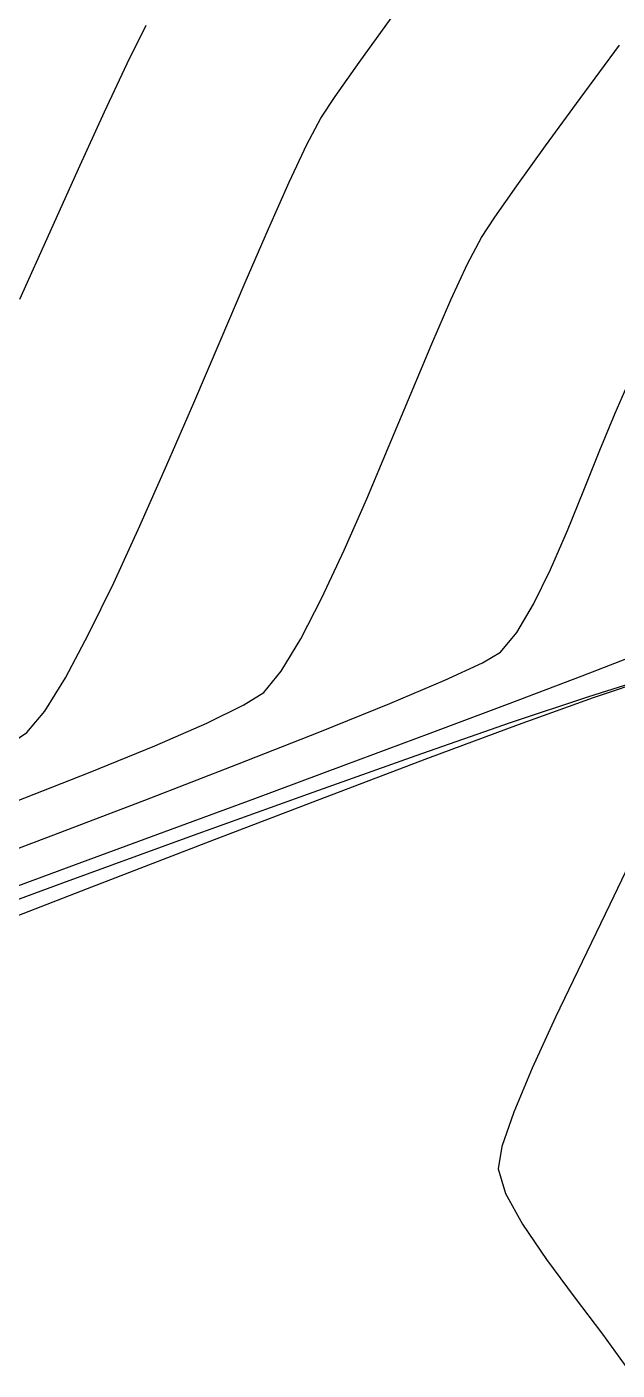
# Model space of a CAD drawing. Header units: metres. Extents: x 708868 to 711043, y 5411316 to 5413138.
# Drawn here: x 709724.89 to 709742.37, y 5411876 to 5411915.8 of the extents above; entities that cross this region are included whole.
import ezdxf

# ---------------------------------------------------------------- set-up
doc = ezdxf.new("R2010")
doc.units = ezdxf.units.M
for name, color, linetype in [('Rionegro 2010_Contours', 7, 'Continuous'), ('Rionegro 2014_Contours', 7, 'Continuous'), ('Rionegro 2018_Contours', 7, 'Continuous')]:
    doc.layers.add(name, color=color, linetype=linetype)

msp = doc.modelspace()

# ---------------------------------------------------------------- linework, layer by layer
at = {"layer": 'Rionegro 2010_Contours'}
for points in [[(709724.679, 5411907.727, 236), (709725.573, 5411909.725, 236), (709726.416, 5411911.595, 236), (709727.187, 5411913.279, 236), (709727.863, 5411914.718, 236), (709728.423, 5411915.853, 236)], [(709724.553, 5411892.843, 234), (709726.764, 5411893.717, 234), (709728.676, 5411894.501, 234), (709730.216, 5411895.173, 234), (709731.317, 5411895.707, 234), (709731.907, 5411896.081, 234), (709732.424, 5411896.709, 234), (709733.004, 5411897.667, 234), (709733.63, 5411898.884, 234), (709734.287, 5411900.29, 234), (709734.957, 5411901.816, 234), (709735.624, 5411903.391, 234), (709736.273, 5411904.945, 234), (709736.887, 5411906.408, 234), (709737.449, 5411907.711, 234), (709737.943, 5411908.783, 234), (709738.354, 5411909.554, 234), (709738.754, 5411910.165, 234), (709739.4, 5411911.087, 234), (709740.254, 5411912.274, 234), (709741.281, 5411913.679, 234), (709742.445, 5411915.254, 234)], [(709722.255, 5411890.561, 233), (709725.399, 5411891.749, 233), (709728.378, 5411892.888, 233), (709731.124, 5411893.952, 233), (709733.567, 5411894.916, 233), (709735.638, 5411895.755, 233), (709737.267, 5411896.445, 233), (709738.385, 5411896.959, 233), (709738.922, 5411897.273, 233), (709739.405, 5411897.857, 233), (709739.9, 5411898.698, 233), (709740.4, 5411899.726, 233), (709740.899, 5411900.874, 233), (709741.388, 5411902.074, 233), (709741.861, 5411903.256, 233), (709742.311, 5411904.353, 233), (709742.728, 5411905.297, 233)], [(709723.809, 5411890.052, 232), (709726.326, 5411890.976, 232), (709728.959, 5411891.946, 232), (709731.636, 5411892.936, 232), (709734.285, 5411893.919, 232), (709736.833, 5411894.871, 232), (709739.207, 5411895.764, 232), (709741.335, 5411896.575, 232), (709743.145, 5411897.276, 232)], [(709689.479, 5411876.453, 231), (709691.412, 5411877.035, 231), (709693.836, 5411877.841, 231), (709696.686, 5411878.842, 231), (709699.894, 5411880.008, 231), (709703.391, 5411881.309, 231), (709707.111, 5411882.715, 231), (709710.986, 5411884.196, 231), (709714.947, 5411885.721, 231), (709718.929, 5411887.261, 231), (709722.863, 5411888.786, 231), (709726.681, 5411890.265, 231), (709730.317, 5411891.669, 231), (709733.702, 5411892.967, 231), (709736.769, 5411894.13, 231), (709739.45, 5411895.127, 231), (709741.678, 5411895.929, 231), (709743.386, 5411896.505, 231)], [(709742.962, 5411891.464, 231), (709742.155, 5411889.791, 231), (709741.334, 5411888.097, 231), (709740.552, 5411886.457, 231), (709739.86, 5411884.948, 231), (709739.311, 5411883.645, 231), (709738.957, 5411882.623, 231), (709738.85, 5411881.958, 231), (709739.069, 5411881.231, 231), (709739.575, 5411880.319, 231), (709740.28, 5411879.281, 231), (709741.097, 5411878.175, 231), (709741.937, 5411877.062, 231), (709742.712, 5411875.998, 231)]]:
    msp.add_polyline3d(points, dxfattribs=at)
at = {"layer": 'Rionegro 2014_Contours'}
for points in [[(709724.205, 5411894.423, 235), (709724.891, 5411894.889, 235), (709725.415, 5411895.523, 235), (709726.029, 5411896.516, 235), (709726.717, 5411897.806, 235), (709727.459, 5411899.328, 235), (709728.237, 5411901.02, 235), (709729.034, 5411902.819, 235), (709729.831, 5411904.661, 235), (709730.609, 5411906.484, 235), (709731.352, 5411908.223, 235), (709732.041, 5411909.817, 235), (709732.657, 5411911.201, 235), (709733.183, 5411912.313, 235), (709733.6, 5411913.09, 235), (709734.025, 5411913.735, 235), (709734.729, 5411914.74, 235), (709735.678, 5411916.057, 235)], [(709724.679, 5411907.727, 236), (709725.573, 5411909.725, 236), (709726.416, 5411911.595, 236), (709727.187, 5411913.279, 236), (709727.863, 5411914.718, 236), (709728.423, 5411915.853, 236)], [(709724.553, 5411892.843, 234), (709726.764, 5411893.717, 234), (709728.676, 5411894.501, 234), (709730.216, 5411895.173, 234), (709731.317, 5411895.707, 234), (709731.907, 5411896.081, 234), (709732.424, 5411896.709, 234), (709733.004, 5411897.667, 234), (709733.63, 5411898.884, 234), (709734.287, 5411900.29, 234), (709734.957, 5411901.816, 234), (709735.624, 5411903.391, 234), (709736.273, 5411904.945, 234), (709736.887, 5411906.408, 234), (709737.449, 5411907.711, 234), (709737.943, 5411908.783, 234), (709738.354, 5411909.554, 234), (709738.754, 5411910.165, 234), (709739.4, 5411911.087, 234), (709740.254, 5411912.274, 234), (709741.281, 5411913.679, 234), (709742.445, 5411915.254, 234)], [(709722.255, 5411890.561, 233), (709725.399, 5411891.749, 233), (709728.378, 5411892.888, 233), (709731.124, 5411893.952, 233), (709733.567, 5411894.916, 233), (709735.638, 5411895.755, 233), (709737.267, 5411896.445, 233), (709738.385, 5411896.959, 233), (709738.922, 5411897.273, 233), (709739.405, 5411897.857, 233), (709739.9, 5411898.698, 233), (709740.4, 5411899.726, 233), (709740.899, 5411900.874, 233), (709741.388, 5411902.074, 233), (709741.861, 5411903.256, 233), (709742.311, 5411904.353, 233), (709742.728, 5411905.297, 233)], [(709723.809, 5411890.052, 232), (709726.326, 5411890.976, 232), (709728.959, 5411891.946, 232), (709731.636, 5411892.936, 232), (709734.285, 5411893.919, 232), (709736.833, 5411894.871, 232), (709739.207, 5411895.764, 232), (709741.335, 5411896.575, 232), (709743.145, 5411897.276, 232)], [(709688.849, 5411876.602, 231), (709690.562, 5411877.235, 231), (709692.826, 5411878.08, 231), (709695.568, 5411879.106, 231), (709698.714, 5411880.287, 231), (709702.192, 5411881.593, 231), (709705.93, 5411882.994, 231), (709709.853, 5411884.463, 231), (709713.89, 5411885.971, 231), (709717.968, 5411887.488, 231), (709722.014, 5411888.986, 231), (709725.954, 5411890.437, 231), (709729.717, 5411891.81, 231), (709733.23, 5411893.079, 231), (709736.419, 5411894.213, 231), (709739.213, 5411895.184, 231), (709741.537, 5411895.963, 231), (709743.32, 5411896.521, 231)], [(709742.962, 5411891.464, 231), (709742.155, 5411889.791, 231), (709741.334, 5411888.097, 231), (709740.552, 5411886.457, 231), (709739.86, 5411884.948, 231), (709739.311, 5411883.645, 231), (709738.957, 5411882.623, 231), (709738.85, 5411881.958, 231), (709739.069, 5411881.231, 231), (709739.575, 5411880.319, 231), (709740.28, 5411879.281, 231), (709741.097, 5411878.175, 231), (709741.937, 5411877.062, 231), (709742.712, 5411875.998, 231)]]:
    msp.add_polyline3d(points, dxfattribs=at)
at = {"layer": 'Rionegro 2018_Contours'}
for points in [[(709724.205, 5411894.423, 235), (709724.891, 5411894.889, 235), (709725.415, 5411895.523, 235), (709726.029, 5411896.516, 235), (709726.717, 5411897.806, 235), (709727.459, 5411899.328, 235), (709728.237, 5411901.02, 235), (709729.034, 5411902.819, 235), (709729.831, 5411904.661, 235), (709730.609, 5411906.484, 235), (709731.352, 5411908.223, 235), (709732.041, 5411909.817, 235), (709732.657, 5411911.201, 235), (709733.183, 5411912.313, 235), (709733.6, 5411913.09, 235), (709734.025, 5411913.735, 235), (709734.729, 5411914.74, 235), (709735.678, 5411916.057, 235)], [(709724.679, 5411907.727, 236), (709725.573, 5411909.725, 236), (709726.416, 5411911.595, 236), (709727.187, 5411913.279, 236), (709727.863, 5411914.718, 236), (709728.423, 5411915.853, 236)], [(709724.553, 5411892.843, 234), (709726.764, 5411893.717, 234), (709728.676, 5411894.501, 234), (709730.216, 5411895.173, 234), (709731.317, 5411895.707, 234), (709731.907, 5411896.081, 234), (709732.424, 5411896.709, 234), (709733.004, 5411897.667, 234), (709733.63, 5411898.884, 234), (709734.287, 5411900.29, 234), (709734.957, 5411901.816, 234), (709735.624, 5411903.391, 234), (709736.273, 5411904.945, 234), (709736.887, 5411906.408, 234), (709737.449, 5411907.711, 234), (709737.943, 5411908.783, 234), (709738.354, 5411909.554, 234), (709738.754, 5411910.165, 234), (709739.4, 5411911.087, 234), (709740.254, 5411912.274, 234), (709741.281, 5411913.679, 234), (709742.445, 5411915.254, 234)], [(709722.255, 5411890.561, 233), (709725.399, 5411891.749, 233), (709728.378, 5411892.888, 233), (709731.124, 5411893.952, 233), (709733.567, 5411894.916, 233), (709735.638, 5411895.755, 233), (709737.267, 5411896.445, 233), (709738.385, 5411896.959, 233), (709738.922, 5411897.273, 233), (709739.405, 5411897.857, 233), (709739.9, 5411898.698, 233), (709740.4, 5411899.726, 233), (709740.899, 5411900.874, 233), (709741.388, 5411902.074, 233), (709741.861, 5411903.256, 233), (709742.311, 5411904.353, 233), (709742.728, 5411905.297, 233)], [(709723.809, 5411890.052, 232), (709726.326, 5411890.976, 232), (709728.959, 5411891.946, 232), (709731.636, 5411892.936, 232), (709734.285, 5411893.919, 232), (709736.833, 5411894.871, 232), (709739.207, 5411895.764, 232), (709741.335, 5411896.575, 232), (709743.145, 5411897.276, 232)], [(709688.849, 5411876.602, 231), (709690.562, 5411877.235, 231), (709692.826, 5411878.08, 231), (709695.568, 5411879.106, 231), (709698.714, 5411880.287, 231), (709702.192, 5411881.593, 231), (709705.93, 5411882.994, 231), (709709.853, 5411884.463, 231), (709713.89, 5411885.971, 231), (709717.968, 5411887.488, 231), (709722.014, 5411888.986, 231), (709725.954, 5411890.437, 231), (709729.717, 5411891.81, 231), (709733.23, 5411893.079, 231), (709736.419, 5411894.213, 231), (709739.213, 5411895.184, 231), (709741.537, 5411895.963, 231), (709743.32, 5411896.521, 231)], [(709742.962, 5411891.464, 231), (709742.155, 5411889.791, 231), (709741.334, 5411888.097, 231), (709740.552, 5411886.457, 231), (709739.86, 5411884.948, 231), (709739.311, 5411883.645, 231), (709738.957, 5411882.623, 231), (709738.85, 5411881.958, 231), (709739.069, 5411881.231, 231), (709739.575, 5411880.319, 231), (709740.28, 5411879.281, 231), (709741.097, 5411878.175, 231), (709741.937, 5411877.062, 231), (709742.712, 5411875.998, 231)]]:
    msp.add_polyline3d(points, dxfattribs=at)

doc.saveas('drawing.dxf')
